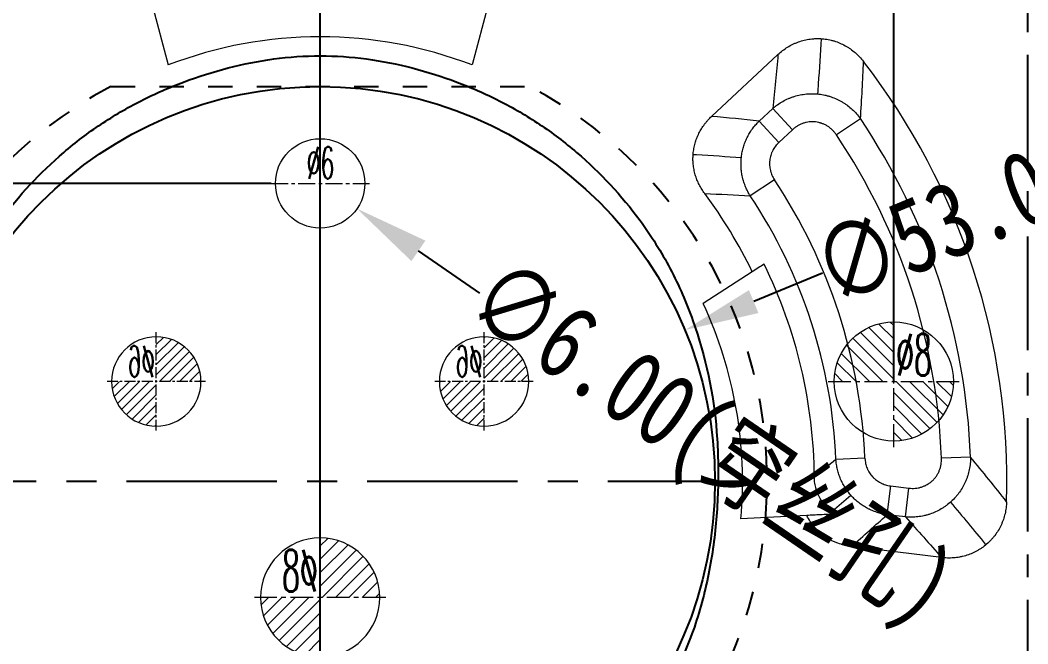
# Model space of a CAD drawing. Header units: millimetres. Extents: x 4 to 4769, y -754 to 1427.
# Drawn here: x 1361.3 to 1429, y 246.3 to 288.1 of the extents above; entities that cross this region are included whole.
import ezdxf
from ezdxf.enums import TextEntityAlignment as Align

# ---------------------------------------------------------------- set-up
doc = ezdxf.new("R2010")
doc.units = ezdxf.units.MM
doc.header["$LTSCALE"] = 16.335
doc.header["$PDMODE"] = 3
doc.header["$PDSIZE"] = 0.3125
doc.linetypes.add('CENTER', pattern=[0.6, 0.375, -0.075, 0.075, -0.075])
doc.linetypes.add('HIDDEN', pattern=[0.2, 0.1, -0.1])
doc.layers.get('0').update_dxf_attribs({"linetype": 'CONTINUOUS'})
doc.layers.get('Defpoints').update_dxf_attribs({"linetype": 'CONTINUOUS'})
doc.layers.add('4', color=7, linetype='CONTINUOUS', true_color=0xffffff)
doc.layers.add('DEFAULT_2', color=8, linetype='HIDDEN')
for name, color, linetype, lineweight in [('dim', 82, 'CONTINUOUS', 9), ('epin', 13, 'CONTINUOUS', 9), ('insert', 85, 'CONTINUOUS', 20)]:
    doc.layers.add(name, color=color, linetype=linetype, lineweight=lineweight)
doc.styles.get("Standard").update_dxf_attribs({"font": 'txt', "width": 0.8})
doc.styles.add('TXT05', font='txt.shx', dxfattribs={"width": 0.5, "bigfont": 'gbcbig.shx'})
doc.dimstyles.get("Standard").update_dxf_attribs({"dimtxt": 0.15625, "dimasz": 0.1875, "dimexe": 0.125, "dimexo": 0.0625, "dimtad": 0, "dimtih": 1, "dimtoh": 1, "dimdsep": 46, "dimtxsty": 'Standard', "dimcen": 0.09, "dimadec": 0, "dimazin": 0, "dimtp": 0.01, "dimtm": 0.01, "dimtfac": 1, "dimtofl": 0, "dimtmove": 0, "dimatfit": 3, "dimfxl": 0, "dimtolj": 1, "dimarcsym": 0})

# ---------------------------------------------------------------- blocks, each defined once
blk = doc.blocks.new('*D98')
at = {"color": 4, "lineweight": -2, "transparency": 16777216}
blk.add_line((1415.176, 271.164), (1410.558, 269.249), dxfattribs=at)
at = {"color": 4, "transparency": 16777216}
blk.add_solid([(1410.239, 270.019), (1410.877, 268.479), (1405.939, 267.334)], dxfattribs=at)
at = {"layer": 'Defpoints', "color": 0, "transparency": 16777216}
for p in [(1405.939, 267.334), (1356.981, 247.033)]:
    blk.add_point(p, dxfattribs=at)
at = {"color": 6, "transparency": 16777216, "insert": (1423.798, 274.739), "char_height": 5, "attachment_point": 5, "rotation": 22.52192}
blk.add_mtext('\\A1;∅53.00', dxfattribs=at)
blk = doc.blocks.new('csk_6')
at = {"layer": 'insert', "color": 1, "linetype": 'CENTER', "ltscale": 0.186593}
for p, q in [((0, -3.3), (0, 3.3)), ((-3.3, 0), (3.3, 0))]:
    blk.add_line(p, q, dxfattribs=at)
at = {"layer": 'insert'}
blk.add_circle((0, 0), 3, dxfattribs=at)
at = {"layer": 'insert', "color": 6, "style": 'TXT05', "width": 0.5}
blk.add_text('%%c6', height=2.16, dxfattribs=at).set_placement((-0.9, 0.3))
blk = doc.blocks.new('*D101')
at = {"color": 4, "lineweight": -2, "transparency": 16777216}
blk.add_line((1392.176, 269.823), (1388.054, 272.654), dxfattribs=at)
at = {"color": 4, "transparency": 16777216}
blk.add_solid([(1388.526, 273.341), (1387.583, 271.967), (1383.933, 275.485)], dxfattribs=at)
at = {"layer": 'Defpoints', "color": 0, "transparency": 16777216}
for p in [(1378.987, 278.882), (1383.933, 275.485)]:
    blk.add_point(p, dxfattribs=at)
at = {"color": 6, "transparency": 16777216, "insert": (1407.452, 259.329), "char_height": 5, "attachment_point": 5, "rotation": 325.51536}
blk.add_mtext('\\A1;∅6.00(\\M+5B4A9\\M+5CBBF\\M+5BFD7)', dxfattribs=at)
blk = doc.blocks.new('*D111')
at = {"layer": 'Defpoints', "color": 0, "transparency": 16777216}
for p in [(1479.76, 277.183), (1553.116, 277.183), (1428.96, 231.885)]:
    blk.add_point(p, dxfattribs=at)
at = {"layer": 'dim', "color": 4, "lineweight": -2, "transparency": 16777216}
blk.add_line((1479.76, 277.183), (1553.116, 277.183), dxfattribs=at)
at = {"layer": 'dim', "color": 6, "transparency": 16777216, "insert": (1556.95, 277.183), "char_height": 2.5, "attachment_point": 5}
blk.add_mtext('\\A1;45.30', dxfattribs=at)
blk = doc.blocks.new('*D112')
at = {"layer": 'Defpoints', "color": 0, "transparency": 16777216}
for p in [(1514.96, 263.885), (1553.116, 263.885), (1428.96, 231.885)]:
    blk.add_point(p, dxfattribs=at)
at = {"layer": 'dim', "color": 4, "lineweight": -2, "transparency": 16777216}
blk.add_line((1514.96, 263.885), (1553.116, 263.885), dxfattribs=at)
at = {"layer": 'dim', "color": 6, "transparency": 16777216, "insert": (1556.783, 263.885), "char_height": 2.5, "attachment_point": 5}
blk.add_mtext('\\A1;32.00', dxfattribs=at)
blk = doc.blocks.new('*D113')
at = {"layer": 'Defpoints', "color": 0, "transparency": 16777216}
for p in [(1519.167, 316.885), (1553.116, 316.885), (1428.96, 231.885)]:
    blk.add_point(p, dxfattribs=at)
at = {"layer": 'dim', "color": 4, "lineweight": -2, "transparency": 16777216}
blk.add_line((1519.167, 316.885), (1553.116, 316.885), dxfattribs=at)
at = {"layer": 'dim', "color": 6, "transparency": 16777216, "insert": (1556.783, 316.885), "char_height": 2.5, "attachment_point": 5}
blk.add_mtext('\\A1;85.00', dxfattribs=at)
blk = doc.blocks.new('*D114')
at = {"layer": 'Defpoints', "color": 0, "transparency": 16777216}
for p in [(1428.96, 335.994), (1428.96, 322.203), (1428.96, 231.885)]:
    blk.add_point(p, dxfattribs=at)
at = {"layer": 'dim', "color": 4, "lineweight": -2, "transparency": 16777216}
blk.add_line((1428.96, 322.203), (1428.96, 335.994), dxfattribs=at)
at = {"layer": 'dim', "color": 6, "transparency": 16777216, "insert": (1428.96, 338.494), "char_height": 2.5, "attachment_point": 5, "rotation": 90}
blk.add_mtext('\\A1;0.00', dxfattribs=at)
blk = doc.blocks.new('*D116')
at = {"layer": 'Defpoints', "color": 0, "transparency": 16777216}
for p in [(1476.46, 335.994), (1476.46, 264.888), (1428.96, 231.885)]:
    blk.add_point(p, dxfattribs=at)
at = {"layer": 'dim', "color": 4, "lineweight": -2, "transparency": 16777216}
blk.add_line((1476.46, 264.888), (1476.46, 335.994), dxfattribs=at)
at = {"layer": 'dim', "color": 6, "transparency": 16777216, "insert": (1476.46, 339.828), "char_height": 2.5, "attachment_point": 5, "rotation": 90}
blk.add_mtext('\\A1;47.50', dxfattribs=at)
blk = doc.blocks.new('*D118')
at = {"layer": 'Defpoints', "color": 0, "transparency": 16777216}
for p in [(1518.96, 335.994), (1518.96, 318.88), (1428.96, 231.885)]:
    blk.add_point(p, dxfattribs=at)
at = {"layer": 'dim', "color": 4, "lineweight": -2, "transparency": 16777216}
blk.add_line((1518.96, 318.88), (1518.96, 335.994), dxfattribs=at)
at = {"layer": 'dim', "color": 6, "transparency": 16777216, "insert": (1518.96, 339.494), "char_height": 2.5, "attachment_point": 5, "rotation": 90}
blk.add_mtext('\\A1;90.00', dxfattribs=at)
blk = doc.blocks.new('*D126')
at = {"layer": 'Defpoints', "color": 0, "transparency": 16777216}
for p in [(1304.804, 277.183), (1378.16, 277.183), (1428.96, 231.885)]:
    blk.add_point(p, dxfattribs=at)
at = {"layer": 'dim', "color": 4, "lineweight": -2, "transparency": 16777216}
blk.add_line((1378.16, 277.183), (1304.804, 277.183), dxfattribs=at)
at = {"layer": 'dim', "color": 6, "transparency": 16777216, "insert": (1300.971, 277.183), "char_height": 2.5, "attachment_point": 5}
blk.add_mtext('\\A1;45.30', dxfattribs=at)
blk = doc.blocks.new('*D127')
at = {"layer": 'Defpoints', "color": 0, "transparency": 16777216}
for p in [(1304.804, 263.885), (1342.96, 263.885), (1428.96, 231.885)]:
    blk.add_point(p, dxfattribs=at)
at = {"layer": 'dim', "color": 4, "lineweight": -2, "transparency": 16777216}
blk.add_line((1342.96, 263.885), (1304.804, 263.885), dxfattribs=at)
at = {"layer": 'dim', "color": 6, "transparency": 16777216, "insert": (1301.137, 263.885), "char_height": 2.5, "attachment_point": 5}
blk.add_mtext('\\A1;32.00', dxfattribs=at)
blk = doc.blocks.new('*D128')
at = {"layer": 'Defpoints', "color": 0, "transparency": 16777216}
for p in [(1304.804, 316.885), (1338.753, 316.885), (1428.96, 231.885)]:
    blk.add_point(p, dxfattribs=at)
at = {"layer": 'dim', "color": 4, "lineweight": -2, "transparency": 16777216}
blk.add_line((1338.753, 316.885), (1304.804, 316.885), dxfattribs=at)
at = {"layer": 'dim', "color": 6, "transparency": 16777216, "insert": (1301.137, 316.885), "char_height": 2.5, "attachment_point": 5}
blk.add_mtext('\\A1;85.00', dxfattribs=at)
blk = doc.blocks.new('*D129')
at = {"layer": 'Defpoints', "color": 0, "transparency": 16777216}
for p in [(1419.96, 335.994), (1419.96, 263.885), (1428.96, 231.885)]:
    blk.add_point(p, dxfattribs=at)
at = {"layer": 'dim', "color": 4, "lineweight": -2, "transparency": 16777216}
blk.add_line((1419.96, 263.885), (1419.96, 335.994), dxfattribs=at)
at = {"layer": 'dim', "color": 6, "transparency": 16777216, "insert": (1419.96, 338.661), "char_height": 2.5, "attachment_point": 5, "rotation": 90}
blk.add_mtext('\\A1;9.00', dxfattribs=at)
blk = doc.blocks.new('*D130')
at = {"layer": 'Defpoints', "color": 0, "transparency": 16777216}
for p in [(1381.46, 335.994), (1381.46, 264.888), (1428.96, 231.885)]:
    blk.add_point(p, dxfattribs=at)
at = {"layer": 'dim', "color": 4, "lineweight": -2, "transparency": 16777216}
blk.add_line((1381.46, 264.888), (1381.46, 335.994), dxfattribs=at)
at = {"layer": 'dim', "color": 6, "transparency": 16777216, "insert": (1381.46, 339.828), "char_height": 2.5, "attachment_point": 5, "rotation": 90}
blk.add_mtext('\\A1;47.50', dxfattribs=at)
blk = doc.blocks.new('*D131')
at = {"layer": 'Defpoints', "color": 0, "transparency": 16777216}
for p in [(1342.955, 335.994), (1342.96, 263.885), (1428.96, 231.885)]:
    blk.add_point(p, dxfattribs=at)
at = {"layer": 'dim', "color": 4, "lineweight": -2, "transparency": 16777216}
for p, q in [((1342.955, 331.994), (1342.955, 335.994)), ((1342.96, 327.994), (1342.955, 331.994)), ((1342.96, 263.885), (1342.96, 327.994))]:
    blk.add_line(p, q, dxfattribs=at)
at = {"layer": 'dim', "color": 6, "transparency": 16777216, "insert": (1342.955, 339.661), "char_height": 2.5, "attachment_point": 5, "rotation": 90}
blk.add_mtext('\\A1;86.00', dxfattribs=at)
blk = doc.blocks.new('*D132')
at = {"layer": 'Defpoints', "color": 0, "transparency": 16777216}
for p in [(1338.96, 335.994), (1338.96, 318.88), (1428.96, 231.885)]:
    blk.add_point(p, dxfattribs=at)
at = {"layer": 'dim', "color": 4, "lineweight": -2, "transparency": 16777216}
blk.add_line((1338.96, 318.88), (1338.96, 335.994), dxfattribs=at)
at = {"layer": 'dim', "color": 6, "transparency": 16777216, "insert": (1338.96, 339.494), "char_height": 2.5, "attachment_point": 5, "rotation": 90}
blk.add_mtext('\\A1;90.00', dxfattribs=at)
blk = doc.blocks.new('epin_ejp_8')
at = {"layer": 'epin'}
h = blk.add_hatch(dxfattribs=at)
h.set_pattern_fill('_ANSI31', color=123, scale=0.2, angle=90, style=0)
h.set_pattern_definition([(135, (-1217.56114, 35.9661), (-0.4490128, -0.4490128), [])])
h.paths.add_polyline_path([(0, 4, 0.414214), (-4, 0), (0, 0)])
h.paths.add_polyline_path([(4, 0), (0, 0), (0, -4, 0.414214)])
at = {"layer": 'epin', "color": 1, "linetype": 'CENTER', "ltscale": 0.248791}
for p, q in [((0, -4.4), (0, 4.4)), ((-4.4, 0), (4.4, 0))]:
    blk.add_line(p, q, dxfattribs=at)
at = {"layer": 'epin'}
blk.add_circle((0, 0), 4, dxfattribs=at)
at = {"layer": 'epin', "color": 6, "style": 'TXT05', "width": 0.5}
blk.add_text('%%c8', height=2.8, dxfattribs=at).set_placement((0.16, 0.4))
blk = doc.blocks.new('epin_ejp_6')
at = {"layer": 'epin'}
h = blk.add_hatch(dxfattribs=at)
h.set_pattern_fill('_ANSI31', color=123, scale=0.15, angle=90, style=0)
h.set_pattern_definition([(135, (-648.39147, -667.1919), (-0.3367596, -0.3367596), [])])
h.paths.add_polyline_path([(0, 3, 0.414214), (-3, 0), (0, 0)])
h.paths.add_polyline_path([(3, 0), (0, 0), (0, -3, 0.414214)])
at = {"layer": 'epin', "color": 1, "linetype": 'CENTER', "ltscale": 0.12}
for p, q in [((0, -3.3), (0, 3.3)), ((-3.3, 0), (3.3, 0))]:
    blk.add_line(p, q, dxfattribs=at)
at = {"layer": 'epin'}
blk.add_circle((0, 0), 3, dxfattribs=at)
at = {"layer": 'epin', "color": 6, "style": 'TXT05', "width": 0.5}
blk.add_text('%%c6', height=2.1, dxfattribs=at).set_placement((0.995, 1.35), align=Align.MIDDLE)
blk = doc.blocks.new('89')
at = {"layer": 'epin', "xscale": -1, "rotation": 2.800233405153563e-06}
blk.add_blockref('epin_ejp_6', (843.657, 263.885), dxfattribs=at)
at = {"layer": 'epin', "xscale": -1}
for name, p in [('epin_ejp_6', (865.657, 263.885)), ('epin_ejp_8', (854.657, 249.385))]:
    blk.add_blockref(name, p, dxfattribs=at)
blk = doc.blocks.new('*D282')
at = {"layer": 'Defpoints', "color": 0, "transparency": 16777216}
for p in [(1480.46, 299.885), (1553.816, 299.885), (1428.96, 231.885)]:
    blk.add_point(p, dxfattribs=at)
at = {"layer": 'dim', "color": 4, "lineweight": -2, "transparency": 16777216}
blk.add_line((1480.46, 299.885), (1553.816, 299.885), dxfattribs=at)
at = {"layer": 'dim', "color": 6, "transparency": 16777216, "insert": (1557.483, 299.885), "char_height": 2.5, "attachment_point": 5}
blk.add_mtext('\\A1;68.00', dxfattribs=at)
blk = doc.blocks.new('*D283')
at = {"layer": 'Defpoints', "color": 0, "transparency": 16777216}
for p in [(1304.104, 299.885), (1377.46, 299.885), (1428.96, 231.885)]:
    blk.add_point(p, dxfattribs=at)
at = {"layer": 'dim', "color": 4, "lineweight": -2, "transparency": 16777216}
blk.add_line((1377.46, 299.885), (1304.104, 299.885), dxfattribs=at)
at = {"layer": 'dim', "color": 6, "transparency": 16777216, "insert": (1300.437, 299.885), "char_height": 2.5, "attachment_point": 5}
blk.add_mtext('\\A1;68.00', dxfattribs=at)

msp = doc.modelspace()

# ---------------------------------------------------------------- linework, layer by layer
at = {"color": 1, "linetype": 'CENTER', "ltscale": 1.243955}
for p, q in [((1381.46, 131.885), (1381.46, 331.885)), ((1428.96, 131.885), (1428.96, 331.885))]:
    msp.add_line(p, q, dxfattribs=at)
at = {"color": 1, "linetype": 'CENTER', "ltscale": 1.64824}
for p, q in [((1381.46, 228.033), (1381.46, 286.333)), ((1352.31, 257.183), (1410.61, 257.183))]:
    msp.add_line(p, q, dxfattribs=at)
at = {"color": 2, "linetype": 'Continuous'}
msp.add_circle((1381.46, 257.183), 26.5, dxfattribs=at)
at = {"color": 7, "linetype": 'Continuous'}
for points, knots in [([(1359.993, 274.697), (1361.231, 276.369), (1363.381, 278.681), (1366.706, 281.199), (1369.41, 282.781), (1372.277, 284.041), (1375.261, 284.987), (1378.333, 285.602), (1380.418, 285.744), (1381.46, 285.752)], [0, 0, 0, 0, 0.249702, 0.374749, 0.499799, 0.624844, 0.749903, 0.874947, 1, 1, 1, 1]), ([(1381.46, 285.752), (1382.502, 285.744), (1384.588, 285.602), (1387.659, 284.987), (1390.644, 284.041), (1393.512, 282.781), (1396.216, 281.198), (1399.541, 278.68), (1401.691, 276.367), (1402.928, 274.695)], [0, 0, 0, 0, 0.125053, 0.250098, 0.375157, 0.500202, 0.625251, 0.750299, 1, 1, 1, 1]), ([(1402.928, 274.695), (1403.683, 273.67), (1405.035, 271.497), (1407.07, 266.823), (1407.88, 263.034), (1408.073, 260.5)], [0, 0, 0, 0, 0.250249, 0.500529, 1, 1, 1, 1]), ([(1408.073, 260.5), (1408.118, 259.847), (1408.186, 258.537), (1408.171, 255.915), (1407.899, 252.645), (1407.232, 249.428), (1406.439, 246.929), (1405.931, 245.718), (1405.648, 245.127)], [0, 0, 0, 0, 0.125041, 0.250079, 0.500043, 0.749969, 0.874991, 1, 1, 1, 1])]:
    msp.add_open_spline(points, degree=3, knots=knots, dxfattribs=at)
at = {"layer": '4', "color": 7, "linetype": 'Continuous', "lineweight": 18}
for p, q in [((1370.163, 289.253), (1371.267, 285.134)), ((1392.757, 289.253), (1391.653, 285.134)), ((1407.733, 281.683), (1412.188, 285.837)), ((1410.466, 271.25), (1407.174, 269.113)), ((1414.116, 254.889), (1409.694, 254.657)), ((1423.161, 252.063), (1417.116, 252.805))]:
    msp.add_line(p, q, dxfattribs=at)
at = {"layer": '4', "color": 7, "linetype": 'Continuous', "lineweight": 13}
for p, q in [((1410.917, 281.353), (1411.832, 282.207)), ((1411.832, 282.207), (1413.161, 280.781)), ((1417.726, 281.528), (1416.108, 280.442)), ((1412.246, 279.928), (1410.917, 281.353)), ((1413.161, 280.781), (1412.246, 279.928)), ((1411.951, 277.425), (1410.328, 276.347)), ((1418.026, 258.729), (1416.079, 258.647)), ((1425.11, 258.804), (1423.162, 258.732)), ((1419.735, 256.878), (1419.498, 254.943)), ((1419.735, 256.878), (1420.977, 256.725)), ((1420.74, 254.791), (1420.977, 256.725)), ((1420.74, 254.791), (1419.498, 254.943))]:
    msp.add_line(p, q, dxfattribs=at)
at = {"layer": '4', "color": 7, "linetype": 'Continuous', "lineweight": 18}
for centre, radius, start, end in [((1381.46, 258.683), 28.347, 68.92487, 111.07513), ((1381.46, 257.183), 46.092, 358.29991, 37.70009), ((1381.46, 257.183), 32.237, 25.87234, 36.80803), ((1381.46, 257.183), 33.172, 0.49019, 26.07419), ((1381.46, 257.183), 28.347, 354.88791, 24.88791)]:
    msp.add_arc(centre, radius, start, end, dxfattribs=at)
at = {"layer": '4', "color": 7, "linetype": 'Continuous', "lineweight": 13}
for radius, start, end in [(43.68, 2.1265, 33.8735), (41.731, 2.1265, 33.8735), (36.598, 2.42151, 33.57849), (34.65, 2.42151, 33.57849)]:
    msp.add_arc((1381.46, 257.183), radius, start, end, dxfattribs=at)
at = {"layer": '4', "color": 7, "linetype": 'Continuous', "lineweight": 18}
for points, knots in [([(1412.188, 285.837), (1412.287, 285.93), (1412.495, 286.105), (1412.717, 286.258), (1412.947, 286.399), (1413.066, 286.464), (1413.219, 286.537), (1413.25, 286.552), (1413.312, 286.58), (1413.344, 286.593), (1413.438, 286.633), (1413.501, 286.657), (1413.692, 286.726), (1413.951, 286.804), (1414.216, 286.854), (1414.417, 286.881), (1414.485, 286.888), (1414.587, 286.896), (1414.621, 286.899), (1414.689, 286.902), (1414.723, 286.904), (1414.893, 286.908), (1415.163, 286.901), (1415.43, 286.865), (1415.63, 286.827), (1415.696, 286.812), (1415.795, 286.788), (1415.828, 286.779), (1415.894, 286.761), (1415.927, 286.752), (1416.09, 286.702), (1416.217, 286.656), (1416.465, 286.55), (1416.587, 286.491), (1416.764, 286.393), (1416.852, 286.341), (1416.937, 286.286), (1416.994, 286.249), (1417.022, 286.229), (1417.162, 286.131), (1417.269, 286.048), (1417.474, 285.871), (1417.669, 285.684), (1417.846, 285.478), (1417.929, 285.37)], [0, 0, 0, 0, 0.0625, 0.125, 0.125, 0.1875, 0.1875, 0.203125, 0.203125, 0.21875, 0.21875, 0.25, 0.25, 0.3125, 0.375, 0.375, 0.40625, 0.40625, 0.421875, 0.421875, 0.4375, 0.4375, 0.5, 0.5625, 0.5625, 0.59375, 0.59375, 0.609375, 0.609375, 0.625, 0.625, 0.6875, 0.6875, 0.75, 0.75, 0.78125, 0.796875, 0.796875, 0.8125, 0.8125, 0.875, 0.875, 0.9375, 1, 1, 1, 1]), ([(1407.271, 276.498), (1407.199, 276.594), (1407.065, 276.791), (1406.892, 277.101), (1406.795, 277.317), (1406.73, 277.483), (1406.709, 277.539), (1406.671, 277.652), (1406.652, 277.71), (1406.602, 277.882), (1406.547, 278.113), (1406.496, 278.464), (1406.483, 278.701), (1406.483, 278.85), (1406.483, 278.88), (1406.484, 278.94), (1406.485, 278.97), (1406.489, 279.06), (1406.492, 279.119), (1406.508, 279.297), (1406.54, 279.532), (1406.621, 279.878), (1406.696, 280.104), (1406.749, 280.244), (1406.761, 280.272), (1406.783, 280.327), (1406.818, 280.41), (1406.856, 280.491), (1406.935, 280.65), (1407.05, 280.858), (1407.183, 281.054), (1407.29, 281.197), (1407.327, 281.244), (1407.402, 281.336), (1407.442, 281.382), (1407.562, 281.516), (1407.645, 281.601), (1407.733, 281.683)], [0, 0, 0, 0, 0.0625, 0.125, 0.1875, 0.1875, 0.21875, 0.21875, 0.25, 0.25, 0.3125, 0.375, 0.4375, 0.4375, 0.453125, 0.453125, 0.46875, 0.46875, 0.5, 0.5, 0.5625, 0.625, 0.6875, 0.6875, 0.703125, 0.703125, 0.71875, 0.75, 0.75, 0.8125, 0.875, 0.875, 0.90625, 0.90625, 0.9375, 0.9375, 1, 1, 1, 1]), ([(1416.053, 254.991), (1415.959, 255.049), (1415.866, 255.112), (1415.731, 255.216), (1415.687, 255.252), (1415.6, 255.326), (1415.558, 255.365), (1415.433, 255.484), (1415.353, 255.57), (1415.239, 255.708), (1415.183, 255.779), (1415.131, 255.855), (1415.096, 255.906), (1415.079, 255.932), (1414.996, 256.064), (1414.936, 256.176), (1414.856, 256.351), (1414.819, 256.441), (1414.787, 256.535), (1414.766, 256.598), (1414.756, 256.63), (1414.709, 256.792), (1414.681, 256.923), (1414.642, 257.192), (1414.632, 257.328), (1414.631, 257.467)], [0, 0, 0, 0, 0.125, 0.125, 0.1875, 0.1875, 0.25, 0.25, 0.375, 0.375, 0.4375, 0.46875, 0.46875, 0.5, 0.5, 0.625, 0.625, 0.6875, 0.71875, 0.71875, 0.75, 0.75, 0.875, 0.875, 1, 1, 1, 1]), ([(1427.532, 255.816), (1427.528, 255.679), (1427.506, 255.409), (1427.459, 255.143), (1427.397, 254.88), (1427.36, 254.75), (1427.304, 254.59), (1427.293, 254.558), (1427.269, 254.494), (1427.257, 254.462), (1427.218, 254.367), (1427.191, 254.305), (1427.106, 254.121), (1426.979, 253.882), (1426.828, 253.659), (1426.706, 253.496), (1426.664, 253.443), (1426.598, 253.365), (1426.575, 253.339), (1426.53, 253.288), (1426.507, 253.263), (1426.391, 253.139), (1426.195, 252.952), (1425.982, 252.788), (1425.815, 252.673), (1425.729, 252.617), (1425.641, 252.565), (1425.582, 252.531), (1425.552, 252.514), (1425.402, 252.433), (1425.28, 252.375), (1425.03, 252.273), (1424.903, 252.228), (1424.708, 252.172), (1424.61, 252.146), (1424.51, 252.123), (1424.444, 252.109), (1424.41, 252.103), (1424.242, 252.072), (1424.108, 252.055), (1423.838, 252.034), (1423.568, 252.027), (1423.297, 252.046), (1423.161, 252.063)], [0, 0, 0, 0, 0.0625, 0.125, 0.125, 0.1875, 0.1875, 0.203125, 0.203125, 0.21875, 0.21875, 0.25, 0.25, 0.3125, 0.375, 0.375, 0.40625, 0.40625, 0.421875, 0.421875, 0.4375, 0.4375, 0.5, 0.5625, 0.5625, 0.59375, 0.609375, 0.609375, 0.625, 0.625, 0.6875, 0.6875, 0.75, 0.75, 0.78125, 0.796875, 0.796875, 0.8125, 0.8125, 0.875, 0.875, 0.9375, 1, 1, 1, 1]), ([(1416.053, 254.991), (1415.874, 254.981), (1415.7, 254.972), (1415.362, 254.954), (1415.198, 254.946), (1414.877, 254.929), (1414.72, 254.921), (1414.413, 254.905), (1414.263, 254.897), (1414.116, 254.889)], [0, 0, 0, 0, 0.25, 0.25, 0.5, 0.5, 0.75, 0.75, 1, 1, 1, 1]), ([(1417.116, 252.805), (1416.958, 252.825), (1416.646, 252.882), (1416.344, 252.975), (1416.122, 253.058), (1416.049, 253.089), (1415.94, 253.137), (1415.904, 253.154), (1415.832, 253.189), (1415.796, 253.207), (1415.62, 253.299), (1415.349, 253.463), (1415.101, 253.658), (1414.924, 253.816), (1414.866, 253.87), (1414.782, 253.955), (1414.754, 253.984), (1414.7, 254.043), (1414.673, 254.072), (1414.543, 254.222), (1414.35, 254.473), (1414.189, 254.746), (1414.116, 254.889)], [0, 0, 0, 0, 0.125, 0.25, 0.25, 0.3125, 0.3125, 0.34375, 0.34375, 0.375, 0.375, 0.5, 0.625, 0.625, 0.6875, 0.6875, 0.71875, 0.71875, 0.75, 0.75, 0.875, 1, 1, 1, 1])]:
    msp.add_open_spline(points, degree=3, knots=knots, dxfattribs=at)
at = {"layer": '4', "color": 7, "linetype": 'Continuous', "lineweight": 13}
for points, knots in [([(1414.862, 283.185), (1414.88, 283.415), (1414.897, 283.644), (1414.989, 284.892), (1415.05, 285.9), (1415.099, 286.898)], [0, 0, 0, 0, 0.182933, 0.182933, 1, 1, 1, 1]), ([(1412.188, 285.837), (1412.139, 285.241), (1412.085, 284.64), (1411.967, 283.431), (1411.903, 282.821), (1411.832, 282.207)], [0, 0, 0, 0, 0.5, 0.5, 1, 1, 1, 1]), ([(1417.726, 281.528), (1417.771, 282.181), (1417.81, 282.827), (1417.877, 284.107), (1417.906, 284.741), (1417.929, 285.37)], [0, 0, 0, 0, 0.5, 0.5, 1, 1, 1, 1]), ([(1411.832, 282.207), (1411.885, 282.253), (1411.938, 282.298), (1412.048, 282.384), (1412.104, 282.426), (1412.274, 282.547), (1412.508, 282.695), (1412.756, 282.819), (1412.948, 282.902), (1413.013, 282.928), (1413.145, 282.977), (1413.211, 283), (1413.411, 283.063), (1413.68, 283.132), (1413.955, 283.173), (1414.164, 283.193), (1414.234, 283.198), (1414.34, 283.202), (1414.375, 283.203), (1414.445, 283.204), (1414.48, 283.204), (1414.655, 283.203), (1414.933, 283.185), (1415.207, 283.139), (1415.412, 283.093), (1415.48, 283.076), (1415.581, 283.048), (1415.615, 283.038), (1415.682, 283.017), (1415.716, 283.006), (1415.881, 282.95), (1416.14, 282.848), (1416.386, 282.719), (1416.566, 282.613), (1416.654, 282.558), (1416.741, 282.498), (1416.798, 282.458), (1416.827, 282.437), (1416.967, 282.333), (1417.074, 282.244), (1417.278, 282.057), (1417.472, 281.86), (1417.645, 281.642), (1417.726, 281.528)], [0, 0, 0, 0, 0.03125, 0.03125, 0.0625, 0.0625, 0.125, 0.1875, 0.1875, 0.21875, 0.21875, 0.25, 0.25, 0.3125, 0.375, 0.375, 0.40625, 0.40625, 0.421875, 0.421875, 0.4375, 0.4375, 0.5, 0.5625, 0.5625, 0.59375, 0.59375, 0.609375, 0.609375, 0.625, 0.625, 0.6875, 0.75, 0.75, 0.78125, 0.796875, 0.796875, 0.8125, 0.8125, 0.875, 0.875, 0.9375, 1, 1, 1, 1]), ([(1410.328, 276.347), (1410.267, 276.444), (1410.153, 276.641), (1410.01, 276.948), (1409.932, 277.16), (1409.88, 277.322), (1409.855, 277.404), (1409.834, 277.487), (1409.82, 277.542), (1409.813, 277.57), (1409.781, 277.71), (1409.74, 277.933), (1409.708, 278.271), (1409.705, 278.498), (1409.71, 278.669), (1409.713, 278.726), (1409.722, 278.84), (1409.727, 278.897), (1409.747, 279.067), (1409.783, 279.292), (1409.866, 279.622), (1409.939, 279.836), (1410.001, 279.996), (1410.023, 280.048), (1410.07, 280.153), (1410.094, 280.205), (1410.17, 280.358), (1410.279, 280.557), (1410.466, 280.84), (1410.607, 281.018), (1410.719, 281.147), (1410.757, 281.189), (1410.836, 281.273), (1410.876, 281.313), (1410.917, 281.353)], [0, 0, 0, 0, 0.0625, 0.125, 0.1875, 0.1875, 0.21875, 0.234375, 0.234375, 0.25, 0.25, 0.3125, 0.375, 0.4375, 0.4375, 0.46875, 0.46875, 0.5, 0.5, 0.5625, 0.625, 0.6875, 0.6875, 0.71875, 0.71875, 0.75, 0.75, 0.8125, 0.875, 0.9375, 0.9375, 0.96875, 0.96875, 1, 1, 1, 1]), ([(1416.108, 280.442), (1416.068, 280.501), (1415.984, 280.614), (1415.889, 280.717), (1415.788, 280.816), (1415.735, 280.862), (1415.652, 280.928), (1415.623, 280.949), (1415.565, 280.99), (1415.536, 281.009), (1415.446, 281.065), (1415.324, 281.133), (1415.178, 281.194), (1415.094, 281.222), (1415.06, 281.233), (1415.043, 281.238), (1414.992, 281.253), (1414.957, 281.262), (1414.854, 281.286), (1414.716, 281.31), (1414.576, 281.318), (1414.47, 281.318), (1414.434, 281.318), (1414.363, 281.314), (1414.328, 281.311), (1414.223, 281.299), (1414.084, 281.276), (1413.949, 281.238), (1413.848, 281.204), (1413.815, 281.192), (1413.749, 281.165), (1413.717, 281.151), (1413.621, 281.106), (1413.497, 281.04), (1413.38, 280.961), (1413.268, 280.876), (1413.213, 280.83), (1413.161, 280.781)], [0, 0, 0, 0, 0.0625, 0.125, 0.125, 0.1875, 0.1875, 0.21875, 0.21875, 0.25, 0.25, 0.3125, 0.375, 0.390625, 0.390625, 0.40625, 0.40625, 0.4375, 0.4375, 0.5, 0.5625, 0.5625, 0.59375, 0.59375, 0.625, 0.625, 0.6875, 0.75, 0.75, 0.78125, 0.78125, 0.8125, 0.8125, 0.875, 0.9375, 0.9375, 1, 1, 1, 1]), ([(1412.246, 279.928), (1412.225, 279.908), (1412.204, 279.888), (1412.164, 279.847), (1412.144, 279.826), (1412.086, 279.762), (1412.05, 279.718), (1411.947, 279.582), (1411.886, 279.485), (1411.821, 279.358), (1411.808, 279.332), (1411.784, 279.279), (1411.773, 279.253), (1411.74, 279.173), (1411.721, 279.12), (1411.672, 278.956), (1411.648, 278.845), (1411.632, 278.702), (1411.629, 278.673), (1411.625, 278.616), (1411.623, 278.587), (1411.621, 278.502), (1411.622, 278.445), (1411.633, 278.274), (1411.65, 278.162), (1411.684, 278.022), (1411.691, 277.994), (1411.707, 277.939), (1411.716, 277.912), (1411.744, 277.83), (1411.764, 277.777), (1411.833, 277.621), (1411.888, 277.521), (1411.951, 277.425)], [0, 0, 0, 0, 0.03125, 0.03125, 0.0625, 0.0625, 0.125, 0.125, 0.25, 0.25, 0.28125, 0.28125, 0.3125, 0.3125, 0.375, 0.375, 0.5, 0.5, 0.53125, 0.53125, 0.5625, 0.5625, 0.625, 0.625, 0.75, 0.75, 0.78125, 0.78125, 0.8125, 0.8125, 0.875, 0.875, 1, 1, 1, 1]), ([(1409.727, 278.89), (1408.741, 278.972), (1407.742, 279.041), (1406.65, 279.098), (1406.571, 279.103), (1406.492, 279.107)], [0, 0, 0, 0, 0.927614, 0.927614, 1, 1, 1, 1]), ([(1419.498, 254.943), (1419.385, 254.96), (1419.161, 255.002), (1418.835, 255.092), (1418.623, 255.171), (1418.466, 255.237), (1418.388, 255.272), (1418.311, 255.309), (1418.26, 255.335), (1418.234, 255.348), (1418.108, 255.414), (1417.911, 255.529), (1417.633, 255.724), (1417.459, 255.869), (1417.333, 255.984), (1417.292, 256.024), (1417.21, 256.104), (1417.17, 256.146), (1417.054, 256.272), (1416.907, 256.445), (1416.71, 256.722), (1416.595, 256.918), (1416.515, 257.069), (1416.489, 257.12), (1416.439, 257.223), (1416.416, 257.275), (1416.348, 257.432), (1416.268, 257.645), (1416.175, 257.971), (1416.132, 258.194), (1416.107, 258.363), (1416.1, 258.419), (1416.087, 258.533), (1416.083, 258.59), (1416.079, 258.647)], [0, 0, 0, 0, 0.0625, 0.125, 0.1875, 0.1875, 0.21875, 0.234375, 0.234375, 0.25, 0.25, 0.3125, 0.375, 0.4375, 0.4375, 0.46875, 0.46875, 0.5, 0.5, 0.5625, 0.625, 0.6875, 0.6875, 0.71875, 0.71875, 0.75, 0.75, 0.8125, 0.875, 0.9375, 0.9375, 0.96875, 0.96875, 1, 1, 1, 1]), ([(1418.026, 258.729), (1418.027, 258.701), (1418.029, 258.672), (1418.034, 258.614), (1418.037, 258.586), (1418.048, 258.5), (1418.058, 258.444), (1418.094, 258.277), (1418.128, 258.168), (1418.182, 258.035), (1418.194, 258.009), (1418.218, 257.957), (1418.231, 257.931), (1418.27, 257.855), (1418.299, 257.805), (1418.39, 257.661), (1418.46, 257.571), (1418.557, 257.465), (1418.577, 257.445), (1418.618, 257.404), (1418.639, 257.384), (1418.703, 257.327), (1418.747, 257.291), (1418.883, 257.188), (1418.98, 257.128), (1419.108, 257.063), (1419.134, 257.05), (1419.186, 257.026), (1419.213, 257.015), (1419.292, 256.983), (1419.346, 256.965), (1419.509, 256.915), (1419.621, 256.892), (1419.735, 256.878)], [0, 0, 0, 0, 0.03125, 0.03125, 0.0625, 0.0625, 0.125, 0.125, 0.25, 0.25, 0.28125, 0.28125, 0.3125, 0.3125, 0.375, 0.375, 0.5, 0.5, 0.53125, 0.53125, 0.5625, 0.5625, 0.625, 0.625, 0.75, 0.75, 0.78125, 0.78125, 0.8125, 0.8125, 0.875, 0.875, 1, 1, 1, 1]), ([(1425.11, 258.804), (1425.11, 258.734), (1425.109, 258.664), (1425.103, 258.524), (1425.098, 258.455), (1425.078, 258.247), (1425.037, 257.973), (1424.968, 257.704), (1424.905, 257.505), (1424.883, 257.439), (1424.834, 257.307), (1424.807, 257.242), (1424.724, 257.05), (1424.6, 256.801), (1424.451, 256.566), (1424.329, 256.395), (1424.287, 256.339), (1424.222, 256.256), (1424.199, 256.229), (1424.154, 256.175), (1424.131, 256.149), (1424.016, 256.018), (1423.82, 255.819), (1423.606, 255.642), (1423.438, 255.517), (1423.38, 255.477), (1423.292, 255.419), (1423.263, 255.4), (1423.203, 255.362), (1423.173, 255.344), (1423.022, 255.255), (1422.775, 255.127), (1422.517, 255.025), (1422.319, 254.959), (1422.22, 254.928), (1422.118, 254.901), (1422.05, 254.884), (1422.016, 254.876), (1421.845, 254.838), (1421.708, 254.815), (1421.433, 254.784), (1421.295, 254.775), (1421.018, 254.772), (1420.879, 254.778), (1420.74, 254.791)], [0, 0, 0, 0, 0.03125, 0.03125, 0.0625, 0.0625, 0.125, 0.1875, 0.1875, 0.21875, 0.21875, 0.25, 0.25, 0.3125, 0.375, 0.375, 0.40625, 0.40625, 0.421875, 0.421875, 0.4375, 0.4375, 0.5, 0.5625, 0.5625, 0.59375, 0.59375, 0.609375, 0.609375, 0.625, 0.625, 0.6875, 0.75, 0.75, 0.78125, 0.796875, 0.796875, 0.8125, 0.8125, 0.875, 0.875, 0.9375, 0.9375, 1, 1, 1, 1]), ([(1420.977, 256.725), (1421.048, 256.716), (1421.189, 256.706), (1421.329, 256.711), (1421.469, 256.723), (1421.539, 256.732), (1421.643, 256.752), (1421.678, 256.76), (1421.747, 256.777), (1421.781, 256.787), (1421.882, 256.818), (1422.013, 256.866), (1422.155, 256.937), (1422.231, 256.982), (1422.261, 257), (1422.276, 257.01), (1422.321, 257.039), (1422.35, 257.059), (1422.436, 257.121), (1422.544, 257.21), (1422.642, 257.311), (1422.712, 257.39), (1422.735, 257.418), (1422.778, 257.474), (1422.799, 257.503), (1422.859, 257.59), (1422.933, 257.71), (1422.992, 257.837), (1423.032, 257.935), (1423.045, 257.968), (1423.068, 258.036), (1423.078, 258.07), (1423.107, 258.171), (1423.138, 258.309), (1423.155, 258.448), (1423.164, 258.589), (1423.165, 258.66), (1423.162, 258.732)], [0, 0, 0, 0, 0.0625, 0.125, 0.125, 0.1875, 0.1875, 0.21875, 0.21875, 0.25, 0.25, 0.3125, 0.375, 0.390625, 0.390625, 0.40625, 0.40625, 0.4375, 0.4375, 0.5, 0.5625, 0.5625, 0.59375, 0.59375, 0.625, 0.625, 0.6875, 0.75, 0.75, 0.78125, 0.78125, 0.8125, 0.8125, 0.875, 0.9375, 0.9375, 1, 1, 1, 1]), ([(1427.532, 255.816), (1427.143, 256.31), (1426.748, 256.807), (1425.941, 257.803), (1425.53, 258.302), (1425.11, 258.804)], [0, 0, 0, 0, 0.5, 0.5, 1, 1, 1, 1]), ([(1423.766, 255.78), (1424.571, 254.839), (1425.348, 253.9), (1426.114, 252.947), (1426.127, 252.931), (1426.14, 252.915)], [0, 0, 0, 0, 0.983265, 0.983265, 1, 1, 1, 1]), ([(1415.583, 254.966), (1415.3, 254.731), (1415.014, 254.497), (1414.683, 254.229), (1414.64, 254.194), (1414.598, 254.16)], [0, 0, 0, 0, 0.872106, 0.872106, 1, 1, 1, 1]), ([(1420.74, 254.791), (1421.158, 254.335), (1421.569, 253.88), (1422.376, 252.971), (1422.772, 252.517), (1423.161, 252.063)], [0, 0, 0, 0, 0.5, 0.5, 1, 1, 1, 1])]:
    msp.add_open_spline(points, degree=3, knots=knots, dxfattribs=at)
for points in [[(1410.917, 281.353), (1409.869, 281.476), (1408.808, 281.587), (1407.733, 281.683)], [(1407.271, 276.498), (1408.3, 276.464), (1409.318, 276.413), (1410.328, 276.347)], [(1416.079, 258.647), (1415.602, 258.251), (1415.12, 257.858), (1414.631, 257.467)], [(1417.087, 256.237), (1416.668, 255.875), (1416.242, 255.515), (1415.811, 255.155)], [(1417.116, 252.805), (1417.93, 253.515), (1418.723, 254.228), (1419.498, 254.943)]]:
    msp.add_open_spline(points, degree=3, dxfattribs=at)
at = {"layer": '4', "color": 7, "linetype": 'Continuous', "lineweight": 18}
msp.add_open_spline([(1411.256, 271.763), (1410.993, 271.592), (1410.73, 271.421), (1410.466, 271.25)], degree=3, dxfattribs=at)
at = {"layer": 'DEFAULT_2', "color": 8, "linetype": 'HIDDEN'}
msp.add_line((1367.398, 283.683), (1395.523, 283.683), dxfattribs=at)
msp.add_arc((1381.46, 257.183), 30, 117.95289, 62.04711, dxfattribs=at)

# ---------------------------------------------------------------- block references
msp.add_blockref('89', (526.803, 0))
at = {"layer": 'epin'}
msp.add_blockref('epin_ejp_8', (1419.96, 263.885), dxfattribs=at)
at = {"layer": 'insert'}
msp.add_blockref('csk_6', (1381.46, 277.183), dxfattribs=at)

# ---------------------------------------------------------------- dimensions: what is measured, and where the dimension line sits
dim = msp.add_diameter_dim_2p(p1=(1378.987, 278.882), p2=(1383.933, 275.485), text='<>(穿丝孔)', dimstyle='Standard', override={"dimtxt": 5, "dimasz": 5, "dimexe": 0, "dimexo": 0, "dimgap": 0, "dimtih": 0, "dimtoh": 0, "dimzin": 0, "dimcen": 0, "dimclrd": 4, "dimclre": 4, "dimclrt": 6, "dimtp": 0, "dimtm": 0, "dimtzin": 0})
dim.commit()
dim.dimension.update_dxf_attribs({"geometry": '*D101', "text_midpoint": (1407.452, 259.329)})
dim = msp.add_diameter_dim_2p(p1=(1356.981, 247.033), p2=(1405.939, 267.334), dimstyle='Standard', override={"dimtxt": 5, "dimasz": 5, "dimexe": 0, "dimexo": 0, "dimgap": 0, "dimtih": 0, "dimtoh": 0, "dimzin": 0, "dimcen": 0, "dimclrd": 4, "dimclre": 4, "dimclrt": 6, "dimtp": 0, "dimtm": 0, "dimtzin": 0})
dim.commit()
dim.dimension.update_dxf_attribs({"geometry": '*D98', "text_midpoint": (1423.798, 274.739)})
at = {"layer": 'dim'}
for feature_location, offset, dtype, origin, picture, middle in [((1338.96, 318.88), (0, 17.114), 1, (1428.96, 231.885), '*D132', (1338.96, 339.494)), ((1342.96, 263.885), (-0.006, 72.109), 1, (1428.96, 231.885), '*D131', (1342.955, 339.661)), ((1381.46, 264.888), (0, 71.106), 1, (1428.96, 231.885), '*D130', (1381.46, 339.828)), ((1476.46, 264.888), (0, 71.106), 1, (1428.96, 231.885), '*D116', (1476.46, 339.828)), ((1518.96, 318.88), (0, 17.114), 1, (1428.96, 231.885), '*D118', (1518.96, 339.494)), ((1419.96, 263.885), (0, 72.109), 1, (1428.96, 231.885), '*D129', (1419.96, 338.661)), ((1428.96021265, 322.203432499), (0, 13.790970539), 1, (1428.96021265, 231.885205182), '*D114', (1428.96021265, 338.494403038)), ((1338.753, 316.885), (-33.949, 0), 0, (1428.96, 231.885), '*D128', (1301.137, 316.885)), ((1519.167, 316.885), (33.949, 0), 0, (1428.96, 231.885), '*D113', (1556.783, 316.885)), ((1377.46, 299.885), (-73.356, 0), 0, (1428.96, 231.885), '*D283', (1300.437, 299.885)), ((1480.46, 299.885), (73.356, 0), 0, (1428.96, 231.885), '*D282', (1557.483, 299.885)), ((1378.16, 277.183), (-73.356, 0), 0, (1428.96, 231.885), '*D126', (1300.971, 277.183)), ((1479.76, 277.183), (73.356, 0), 0, (1428.96, 231.885), '*D111', (1556.95, 277.183)), ((1342.96, 263.885), (-38.156, 0), 0, (1428.96, 231.885), '*D127', (1301.137, 263.885)), ((1514.96, 263.885), (38.156, 0), 0, (1428.96, 231.885), '*D112', (1556.783, 263.885))]:
    dim = msp.add_ordinate_dim(feature_location=feature_location, offset=offset, dtype=dtype, origin=origin, dimstyle='Standard', override={"dimtxt": 2.5, "dimasz": 2, "dimexe": 0, "dimexo": 0, "dimgap": 0, "dimtih": 0, "dimtoh": 0, "dimzin": 0, "dimcen": 0, "dimclrd": 4, "dimclre": 4, "dimclrt": 6, "dimtp": 0, "dimtm": 0, "dimtzin": 0}, dxfattribs=at)
    dim.commit()
    dim.dimension.update_dxf_attribs({"geometry": picture, "text_midpoint": middle})

doc.saveas('drawing.dxf')
